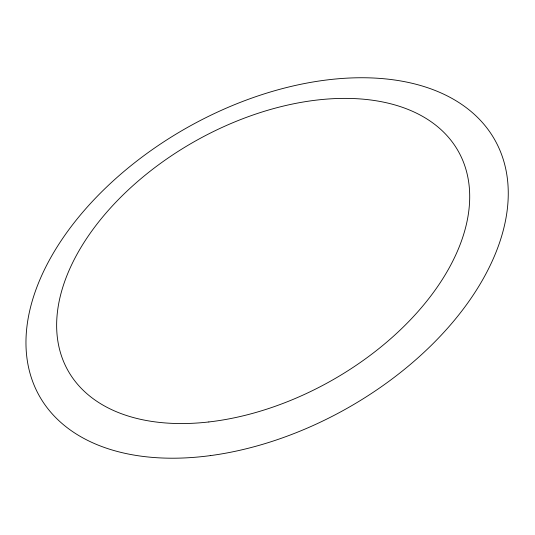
<?xml version="1.0" encoding="UTF-8"?>
<svg xmlns="http://www.w3.org/2000/svg" width="535" height="535" viewBox="0 0 535 535"><rect width="100%" height="100%" fill="white"/><g stroke="black" fill="none" stroke-linecap="round" stroke-linejoin="round"><path stroke-width="0.8" d="M210.268 455.626A261.247 161.53 -29.3 0 0 498.493 147.085A261.247 161.53 -29.3 0 0 92.575 201.227A261.247 161.53 -29.3 0 0 210.268 455.626M208.844 421.954A223.857 137.762 -29.3 0 0 462.902 160.747A223.857 137.762 -29.3 0 0 117.787 200.204A223.857 137.762 -29.3 0 0 208.844 421.954"/></g></svg>
